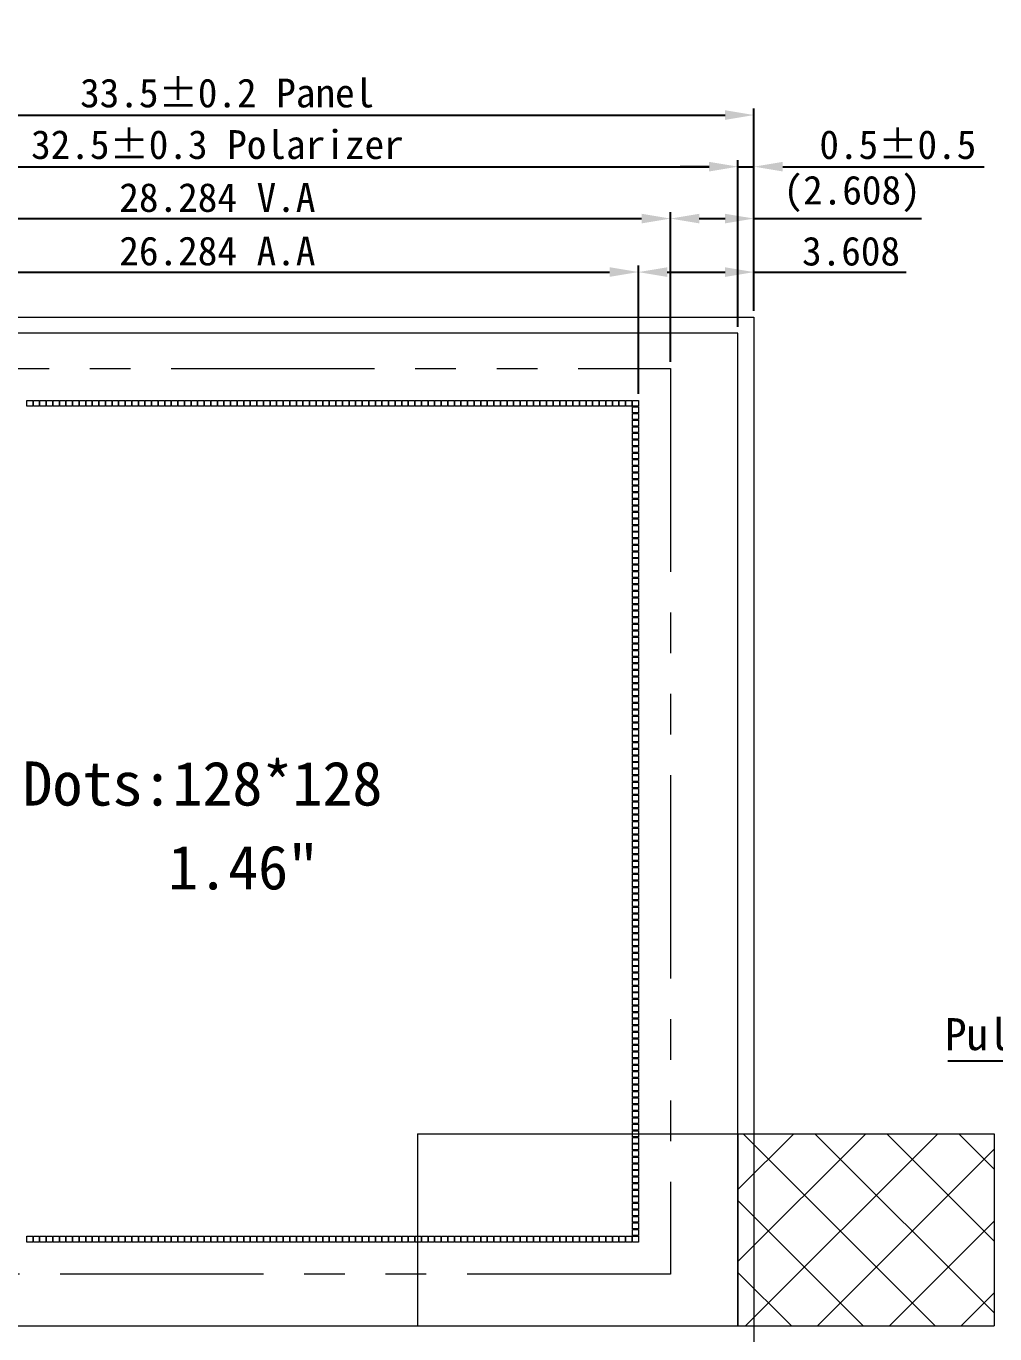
# Model space of a CAD drawing. Header units: millimetres. Extents: x 608 to 744, y 411 to 473.
# Drawn here: x 631.13 to 661.37, y 432.21 to 473.05 of the extents above; entities that cross this region are included whole.
import ezdxf

# ---------------------------------------------------------------- set-up
doc = ezdxf.new("R2010")
doc.units = ezdxf.units.MM
doc.linetypes.add('PHANTOM2', pattern=[31.75, 15.875, -3.175, 3.175, -3.175, 3.175, -3.175])
doc.layers.get('0').update_dxf_attribs({"lineweight": 9})
doc.layers.get('Defpoints').update_dxf_attribs({"lineweight": 9})
for name, color, linetype, lineweight in [('CUTLINE', 7, 'Continuous', 9), ('dim', 3, 'Continuous', 9), ('TAPE', 5, 'Continuous', 9)]:
    doc.layers.add(name, color=color, linetype=linetype, lineweight=lineweight)
doc.styles.get("Standard").update_dxf_attribs({"font": 'SimSun.ttf'})
doc.styles.add('样式 2', font='SIMFANG.TTF')
doc.dimstyles.new('ISO-25', dxfattribs={"dimtxt": 0.8, "dimasz": 0.7, "dimexe": 0.2, "dimexo": 0.2, "dimgap": 0.2, "dimtad": 1, "dimdec": 4, "dimdsep": 46, "dimtxsty": 'Standard', "dimcen": 0.5, "dimadec": 0, "dimazin": 0, "dimtfac": 1, "dimtdec": 4, "dimtmove": 0, "dimatfit": 3, "dimfxl": 0, "dimarcsym": 0})

# ---------------------------------------------------------------- blocks, each defined once
blk = doc.blocks.new('*D0')
at = {"layer": 'Defpoints', "color": 0}
for p in [(653.851, 470.27), (620.351, 463.96), (653.851, 463.96)]:
    blk.add_point(p, dxfattribs=at)
at = {"layer": 'dim', "color": 0, "lineweight": -2}
for p, q in [((620.351, 464.16), (620.351, 470.47)), ((653.851, 464.16), (653.851, 470.47)), ((621.251, 470.27), (652.951, 470.27))]:
    blk.add_line(p, q, dxfattribs=at)
at = {"layer": 'dim', "color": 0}
for points in [[(621.251, 470.42), (621.251, 470.12), (620.351, 470.27)], [(652.951, 470.42), (652.951, 470.12), (653.851, 470.27)]]:
    blk.add_solid(points, dxfattribs=at)
at = {"layer": 'dim', "color": 0, "insert": (637.101, 470.952), "char_height": 0.9, "attachment_point": 5}
blk.add_mtext(' 33.5%%p0.2 Panel', dxfattribs=at)
blk = doc.blocks.new('*D1')
at = {"layer": 'Defpoints', "color": 0}
for p in [(650.243, 465.368), (623.959, 461.36), (650.243, 461.36)]:
    blk.add_point(p, dxfattribs=at)
at = {"layer": 'dim', "color": 0, "lineweight": -2}
for p, q in [((623.959, 461.56), (623.959, 465.568)), ((650.243, 461.56), (650.243, 465.568)), ((624.859, 465.368), (649.343, 465.368))]:
    blk.add_line(p, q, dxfattribs=at)
at = {"layer": 'dim', "color": 0}
for points in [[(624.859, 465.518), (624.859, 465.218), (623.959, 465.368)], [(649.343, 465.518), (649.343, 465.218), (650.243, 465.368)]]:
    blk.add_solid(points, dxfattribs=at)
at = {"layer": 'dim', "color": 0, "insert": (637.101, 466.02), "char_height": 0.9, "attachment_point": 5}
blk.add_mtext('26.284 A.A', dxfattribs=at)
blk = doc.blocks.new('*D4')
at = {"layer": 'Defpoints', "color": 0}
for p in [(653.851, 465.365), (653.851, 463.96), (650.243, 461.36)]:
    blk.add_point(p, dxfattribs=at)
at = {"layer": 'dim', "color": 0, "lineweight": -2}
for p, q in [((650.243, 461.56), (650.243, 465.565)), ((653.851, 464.16), (653.851, 465.565)), ((651.143, 465.365), (652.951, 465.365)), ((653.851, 465.365), (658.606, 465.365))]:
    blk.add_line(p, q, dxfattribs=at)
at = {"layer": 'dim', "color": 0}
for points in [[(651.143, 465.515), (651.143, 465.215), (650.243, 465.365)], [(652.951, 465.515), (652.951, 465.215), (653.851, 465.365)]]:
    blk.add_solid(points, dxfattribs=at)
at = {"layer": 'dim', "color": 0, "insert": (656.881, 466.015), "char_height": 0.9, "attachment_point": 5}
blk.add_mtext('3.608', dxfattribs=at)
blk = doc.blocks.new('*D7')
at = {"layer": 'Defpoints', "color": 0}
for p in [(651.243, 467.037), (622.959, 462.36), (651.243, 462.36)]:
    blk.add_point(p, dxfattribs=at)
at = {"layer": 'dim', "color": 0, "lineweight": -2}
for p, q in [((622.959, 462.56), (622.959, 467.237)), ((651.243, 462.56), (651.243, 467.237)), ((623.859, 467.037), (650.343, 467.037))]:
    blk.add_line(p, q, dxfattribs=at)
at = {"layer": 'dim', "color": 0}
for points in [[(623.859, 467.187), (623.859, 466.887), (622.959, 467.037)], [(650.343, 467.187), (650.343, 466.887), (651.243, 467.037)]]:
    blk.add_solid(points, dxfattribs=at)
at = {"layer": 'dim', "color": 0, "insert": (637.101, 467.69), "char_height": 0.9, "attachment_point": 5}
blk.add_mtext('28.284 V.A', dxfattribs=at)
blk = doc.blocks.new('*D8')
at = {"layer": 'Defpoints', "color": 0}
for p in [(653.851, 467.037), (653.851, 463.96), (651.243, 462.36)]:
    blk.add_point(p, dxfattribs=at)
at = {"layer": 'dim', "color": 0, "lineweight": -2}
for p, q in [((651.243, 462.56), (651.243, 467.237)), ((653.851, 464.16), (653.851, 467.237)), ((652.143, 467.037), (652.951, 467.037)), ((653.851, 467.037), (659.076, 467.037))]:
    blk.add_line(p, q, dxfattribs=at)
at = {"layer": 'dim', "color": 0}
for points in [[(652.143, 467.187), (652.143, 466.887), (651.243, 467.037)], [(652.951, 467.187), (652.951, 466.887), (653.851, 467.037)]]:
    blk.add_solid(points, dxfattribs=at)
at = {"layer": 'dim', "color": 0, "insert": (656.914, 467.807), "char_height": 0.9, "attachment_point": 5}
blk.add_mtext('(2.608)', dxfattribs=at)
blk = doc.blocks.new('*D9')
at = {"layer": 'Defpoints', "color": 0}
for p in [(653.351, 468.658), (620.851, 463.46), (653.351, 463.46)]:
    blk.add_point(p, dxfattribs=at)
at = {"layer": 'dim', "color": 0, "lineweight": -2}
for p, q in [((620.851, 463.66), (620.851, 468.858)), ((653.351, 463.66), (653.351, 468.858)), ((621.751, 468.658), (652.451, 468.658))]:
    blk.add_line(p, q, dxfattribs=at)
at = {"layer": 'dim', "color": 0}
for points in [[(621.751, 468.808), (621.751, 468.508), (620.851, 468.658)], [(652.451, 468.808), (652.451, 468.508), (653.351, 468.658)]]:
    blk.add_solid(points, dxfattribs=at)
at = {"layer": 'dim', "color": 0, "insert": (637.101, 469.341), "char_height": 0.9, "attachment_point": 5}
blk.add_mtext('32.5%%P0.3 Polarizer', dxfattribs=at)
blk = doc.blocks.new('*D10')
at = {"layer": 'Defpoints', "color": 0}
for p in [(653.851, 468.658), (653.851, 463.96), (653.351, 463.46)]:
    blk.add_point(p, dxfattribs=at)
at = {"layer": 'dim', "color": 0, "lineweight": -2}
for p, q in [((653.351, 463.66), (653.351, 468.858)), ((653.851, 464.16), (653.851, 468.858)), ((652.451, 468.658), (651.551, 468.658)), ((653.351, 468.658), (653.851, 468.658)), ((654.751, 468.658), (661.031, 468.658))]:
    blk.add_line(p, q, dxfattribs=at)
at = {"layer": 'dim', "color": 0}
for points in [[(652.451, 468.808), (652.451, 468.508), (653.351, 468.658)], [(654.751, 468.808), (654.751, 468.508), (653.851, 468.658)]]:
    blk.add_solid(points, dxfattribs=at)
at = {"layer": 'dim', "color": 0, "insert": (658.341, 469.341), "char_height": 0.9, "attachment_point": 5}
blk.add_mtext('0.5%%p0.5', dxfattribs=at)

msp = doc.modelspace()

# ---------------------------------------------------------------- hatches: boundary and pattern name
at = {"layer": 'TAPE'}
h = msp.add_hatch(dxfattribs=at)
h.set_pattern_fill('ANSI37', color=256, scale=0.5, style=0)
h.set_pattern_definition([(45, (-1862.4149, -1273.0746), (-1.122532, 1.122532), []), (135, (-1862.4149, -1273.0746), (-1.122532, -1.122532), [])])
h.paths.add_polyline_path([(653.3511, 432.45996), (661.3511, 432.45996), (661.3511, 438.45996), (653.3511, 438.45996)])

# ---------------------------------------------------------------- linework, layer by layer
for p, q in [((620.3511, 463.95996), (653.8511, 463.95996)), ((653.8511, 463.95996), (653.8511, 426.95996))]:
    msp.add_line(p, q)
msp.add_lwpolyline([(620.8511, 463.45996), (620.8511, 432.45996), (653.3511, 432.45996), (653.3511, 463.45996)], close=True)
at = {"linetype": 'PHANTOM2', "ltscale": 0.4}
msp.add_lwpolyline([(622.9591, 462.35996), (651.2431, 462.35996), (651.2431, 434.07596), (622.9591, 434.07596)], close=True, dxfattribs=at)
at = {"layer": 'CUTLINE'}
for points in [[(631.1516, 461.35996), (631.3371, 461.35996), (631.3371, 461.17446), (631.1516, 461.17446)], [(631.3571, 461.35996), (631.5426, 461.35996), (631.5426, 461.17446), (631.3571, 461.17446)], [(631.5626, 461.35996), (631.7481, 461.35996), (631.7481, 461.17446), (631.5626, 461.17446)], [(631.7681, 461.35996), (631.9536, 461.35996), (631.9536, 461.17446), (631.7681, 461.17446)], [(631.9736, 461.35996), (632.1591, 461.35996), (632.1591, 461.17446), (631.9736, 461.17446)], [(632.1791, 461.35996), (632.3646, 461.35996), (632.3646, 461.17446), (632.1791, 461.17446)], [(632.3846, 461.35996), (632.5701, 461.35996), (632.5701, 461.17446), (632.3846, 461.17446)], [(632.5901, 461.35996), (632.7756, 461.35996), (632.7756, 461.17446), (632.5901, 461.17446)], [(632.7956, 461.35996), (632.9811, 461.35996), (632.9811, 461.17446), (632.7956, 461.17446)], [(633.0011, 461.35996), (633.1866, 461.35996), (633.1866, 461.17446), (633.0011, 461.17446)], [(633.2066, 461.35996), (633.3921, 461.35996), (633.3921, 461.17446), (633.2066, 461.17446)], [(633.4121, 461.35996), (633.5976, 461.35996), (633.5976, 461.17446), (633.4121, 461.17446)], [(633.6176, 461.35996), (633.8031, 461.35996), (633.8031, 461.17446), (633.6176, 461.17446)], [(633.8231, 461.35996), (634.0086, 461.35996), (634.0086, 461.17446), (633.8231, 461.17446)], [(634.0286, 461.35996), (634.2141, 461.35996), (634.2141, 461.17446), (634.0286, 461.17446)], [(634.2341, 461.35996), (634.4196, 461.35996), (634.4196, 461.17446), (634.2341, 461.17446)], [(634.4396, 461.35996), (634.6251, 461.35996), (634.6251, 461.17446), (634.4396, 461.17446)], [(634.6451, 461.35996), (634.8306, 461.35996), (634.8306, 461.17446), (634.6451, 461.17446)], [(634.8506, 461.35996), (635.0361, 461.35996), (635.0361, 461.17446), (634.8506, 461.17446)], [(635.0561, 461.35996), (635.2416, 461.35996), (635.2416, 461.17446), (635.0561, 461.17446)], [(635.2616, 461.35996), (635.4471, 461.35996), (635.4471, 461.17446), (635.2616, 461.17446)], [(635.4671, 461.35996), (635.6526, 461.35996), (635.6526, 461.17446), (635.4671, 461.17446)], [(635.6726, 461.35996), (635.8581, 461.35996), (635.8581, 461.17446), (635.6726, 461.17446)], [(635.8781, 461.35996), (636.0636, 461.35996), (636.0636, 461.17446), (635.8781, 461.17446)], [(636.0836, 461.35996), (636.2691, 461.35996), (636.2691, 461.17446), (636.0836, 461.17446)], [(636.2891, 461.35996), (636.4746, 461.35996), (636.4746, 461.17446), (636.2891, 461.17446)], [(636.4946, 461.35996), (636.6801, 461.35996), (636.6801, 461.17446), (636.4946, 461.17446)], [(636.7001, 461.35996), (636.8856, 461.35996), (636.8856, 461.17446), (636.7001, 461.17446)], [(636.9056, 461.35996), (637.0911, 461.35996), (637.0911, 461.17446), (636.9056, 461.17446)], [(637.1111, 461.35996), (637.2966, 461.35996), (637.2966, 461.17446), (637.1111, 461.17446)], [(637.3166, 461.35996), (637.5021, 461.35996), (637.5021, 461.17446), (637.3166, 461.17446)], [(637.5221, 461.35996), (637.7076, 461.35996), (637.7076, 461.17446), (637.5221, 461.17446)], [(637.7276, 461.35996), (637.9131, 461.35996), (637.9131, 461.17446), (637.7276, 461.17446)], [(637.9331, 461.35996), (638.1186, 461.35996), (638.1186, 461.17446), (637.9331, 461.17446)], [(638.1386, 461.35996), (638.3241, 461.35996), (638.3241, 461.17446), (638.1386, 461.17446)], [(638.3441, 461.35996), (638.5296, 461.35996), (638.5296, 461.17446), (638.3441, 461.17446)], [(638.5496, 461.35996), (638.7351, 461.35996), (638.7351, 461.17446), (638.5496, 461.17446)], [(638.7551, 461.35996), (638.9406, 461.35996), (638.9406, 461.17446), (638.7551, 461.17446)], [(638.9606, 461.35996), (639.1461, 461.35996), (639.1461, 461.17446), (638.9606, 461.17446)], [(639.1661, 461.35996), (639.3516, 461.35996), (639.3516, 461.17446), (639.1661, 461.17446)], [(639.3716, 461.35996), (639.5571, 461.35996), (639.5571, 461.17446), (639.3716, 461.17446)], [(639.5771, 461.35996), (639.7626, 461.35996), (639.7626, 461.17446), (639.5771, 461.17446)], [(639.7826, 461.35996), (639.9681, 461.35996), (639.9681, 461.17446), (639.7826, 461.17446)], [(639.9881, 461.35996), (640.1736, 461.35996), (640.1736, 461.17446), (639.9881, 461.17446)], [(640.1936, 461.35996), (640.3791, 461.35996), (640.3791, 461.17446), (640.1936, 461.17446)], [(640.3991, 461.35996), (640.5846, 461.35996), (640.5846, 461.17446), (640.3991, 461.17446)], [(640.6046, 461.35996), (640.7901, 461.35996), (640.7901, 461.17446), (640.6046, 461.17446)], [(640.8101, 461.35996), (640.9956, 461.35996), (640.9956, 461.17446), (640.8101, 461.17446)], [(641.0156, 461.35996), (641.2011, 461.35996), (641.2011, 461.17446), (641.0156, 461.17446)], [(641.2211, 461.35996), (641.4066, 461.35996), (641.4066, 461.17446), (641.2211, 461.17446)], [(641.4266, 461.35996), (641.6121, 461.35996), (641.6121, 461.17446), (641.4266, 461.17446)], [(641.6321, 461.35996), (641.8176, 461.35996), (641.8176, 461.17446), (641.6321, 461.17446)], [(641.8376, 461.35996), (642.0231, 461.35996), (642.0231, 461.17446), (641.8376, 461.17446)], [(642.0431, 461.35996), (642.2286, 461.35996), (642.2286, 461.17446), (642.0431, 461.17446)], [(642.2486, 461.35996), (642.4341, 461.35996), (642.4341, 461.17446), (642.2486, 461.17446)], [(642.4541, 461.35996), (642.6396, 461.35996), (642.6396, 461.17446), (642.4541, 461.17446)], [(642.6596, 461.35996), (642.8451, 461.35996), (642.8451, 461.17446), (642.6596, 461.17446)], [(642.8651, 461.35996), (643.0506, 461.35996), (643.0506, 461.17446), (642.8651, 461.17446)], [(643.0706, 461.35996), (643.2561, 461.35996), (643.2561, 461.17446), (643.0706, 461.17446)], [(643.2761, 461.35996), (643.4616, 461.35996), (643.4616, 461.17446), (643.2761, 461.17446)], [(643.4816, 461.35996), (643.6671, 461.35996), (643.6671, 461.17446), (643.4816, 461.17446)], [(643.6871, 461.35996), (643.8726, 461.35996), (643.8726, 461.17446), (643.6871, 461.17446)], [(643.8926, 461.35996), (644.0781, 461.35996), (644.0781, 461.17446), (643.8926, 461.17446)], [(644.0981, 461.35996), (644.2836, 461.35996), (644.2836, 461.17446), (644.0981, 461.17446)], [(644.3036, 461.35996), (644.4891, 461.35996), (644.4891, 461.17446), (644.3036, 461.17446)], [(644.5091, 461.35996), (644.6946, 461.35996), (644.6946, 461.17446), (644.5091, 461.17446)], [(644.7146, 461.35996), (644.9001, 461.35996), (644.9001, 461.17446), (644.7146, 461.17446)], [(644.9201, 461.35996), (645.1056, 461.35996), (645.1056, 461.17446), (644.9201, 461.17446)], [(645.1256, 461.35996), (645.3111, 461.35996), (645.3111, 461.17446), (645.1256, 461.17446)], [(645.3311, 461.35996), (645.5166, 461.35996), (645.5166, 461.17446), (645.3311, 461.17446)], [(645.5366, 461.35996), (645.7221, 461.35996), (645.7221, 461.17446), (645.5366, 461.17446)], [(645.7421, 461.35996), (645.9276, 461.35996), (645.9276, 461.17446), (645.7421, 461.17446)], [(645.9476, 461.35996), (646.1331, 461.35996), (646.1331, 461.17446), (645.9476, 461.17446)], [(646.1531, 461.35996), (646.3386, 461.35996), (646.3386, 461.17446), (646.1531, 461.17446)], [(646.3586, 461.35996), (646.5441, 461.35996), (646.5441, 461.17446), (646.3586, 461.17446)], [(646.5641, 461.35996), (646.7496, 461.35996), (646.7496, 461.17446), (646.5641, 461.17446)], [(646.7696, 461.35996), (646.9551, 461.35996), (646.9551, 461.17446), (646.7696, 461.17446)], [(646.9751, 461.35996), (647.1606, 461.35996), (647.1606, 461.17446), (646.9751, 461.17446)], [(647.1806, 461.35996), (647.3661, 461.35996), (647.3661, 461.17446), (647.1806, 461.17446)], [(647.3861, 461.35996), (647.5716, 461.35996), (647.5716, 461.17446), (647.3861, 461.17446)], [(647.5916, 461.35996), (647.7771, 461.35996), (647.7771, 461.17446), (647.5916, 461.17446)], [(647.7971, 461.35996), (647.9826, 461.35996), (647.9826, 461.17446), (647.7971, 461.17446)], [(648.0026, 461.35996), (648.1881, 461.35996), (648.1881, 461.17446), (648.0026, 461.17446)], [(648.2081, 461.35996), (648.3936, 461.35996), (648.3936, 461.17446), (648.2081, 461.17446)], [(648.4136, 461.35996), (648.5991, 461.35996), (648.5991, 461.17446), (648.4136, 461.17446)], [(648.6191, 461.35996), (648.8046, 461.35996), (648.8046, 461.17446), (648.6191, 461.17446)], [(648.8246, 461.35996), (649.0101, 461.35996), (649.0101, 461.17446), (648.8246, 461.17446)], [(649.0301, 461.35996), (649.2156, 461.35996), (649.2156, 461.17446), (649.0301, 461.17446)], [(649.2356, 461.35996), (649.4211, 461.35996), (649.4211, 461.17446), (649.2356, 461.17446)], [(649.4411, 461.35996), (649.6266, 461.35996), (649.6266, 461.17446), (649.4411, 461.17446)], [(649.6466, 461.35996), (649.8321, 461.35996), (649.8321, 461.17446), (649.6466, 461.17446)], [(649.8521, 461.35996), (650.0376, 461.35996), (650.0376, 461.17446), (649.8521, 461.17446)], [(650.0576, 461.35996), (650.2431, 461.35996), (650.2431, 461.17446), (650.0576, 461.17446)], [(650.0576, 461.15446), (650.2431, 461.15446), (650.2431, 460.96896), (650.0576, 460.96896)], [(650.0576, 460.94896), (650.2431, 460.94896), (650.2431, 460.76346), (650.0576, 460.76346)], [(650.0576, 460.74346), (650.2431, 460.74346), (650.2431, 460.55796), (650.0576, 460.55796)], [(650.0576, 460.53796), (650.2431, 460.53796), (650.2431, 460.35246), (650.0576, 460.35246)], [(650.0576, 460.33246), (650.2431, 460.33246), (650.2431, 460.14696), (650.0576, 460.14696)], [(650.0576, 460.12696), (650.2431, 460.12696), (650.2431, 459.94146), (650.0576, 459.94146)], [(650.0576, 459.92146), (650.2431, 459.92146), (650.2431, 459.73596), (650.0576, 459.73596)], [(650.0576, 459.71596), (650.2431, 459.71596), (650.2431, 459.53046), (650.0576, 459.53046)], [(650.0576, 459.51046), (650.2431, 459.51046), (650.2431, 459.32496), (650.0576, 459.32496)], [(650.0576, 459.30496), (650.2431, 459.30496), (650.2431, 459.11946), (650.0576, 459.11946)], [(650.0576, 459.09946), (650.2431, 459.09946), (650.2431, 458.91396), (650.0576, 458.91396)], [(650.0576, 458.89396), (650.2431, 458.89396), (650.2431, 458.70846), (650.0576, 458.70846)], [(650.0576, 458.68846), (650.2431, 458.68846), (650.2431, 458.50296), (650.0576, 458.50296)], [(650.0576, 458.48296), (650.2431, 458.48296), (650.2431, 458.29746), (650.0576, 458.29746)], [(650.0576, 458.27746), (650.2431, 458.27746), (650.2431, 458.09196), (650.0576, 458.09196)], [(650.0576, 458.07196), (650.2431, 458.07196), (650.2431, 457.88646), (650.0576, 457.88646)], [(650.0576, 457.86646), (650.2431, 457.86646), (650.2431, 457.68096), (650.0576, 457.68096)], [(650.0576, 457.66096), (650.2431, 457.66096), (650.2431, 457.47546), (650.0576, 457.47546)], [(650.0576, 457.45546), (650.2431, 457.45546), (650.2431, 457.26996), (650.0576, 457.26996)], [(650.0576, 457.24996), (650.2431, 457.24996), (650.2431, 457.06446), (650.0576, 457.06446)], [(650.0576, 457.04446), (650.2431, 457.04446), (650.2431, 456.85896), (650.0576, 456.85896)], [(650.0576, 456.83896), (650.2431, 456.83896), (650.2431, 456.65346), (650.0576, 456.65346)], [(650.0576, 456.63346), (650.2431, 456.63346), (650.2431, 456.44796), (650.0576, 456.44796)], [(650.0576, 456.42796), (650.2431, 456.42796), (650.2431, 456.24246), (650.0576, 456.24246)], [(650.0576, 456.22246), (650.2431, 456.22246), (650.2431, 456.03696), (650.0576, 456.03696)], [(650.0576, 456.01696), (650.2431, 456.01696), (650.2431, 455.83146), (650.0576, 455.83146)], [(650.0576, 455.81146), (650.2431, 455.81146), (650.2431, 455.62596), (650.0576, 455.62596)], [(650.0576, 455.60596), (650.2431, 455.60596), (650.2431, 455.42046), (650.0576, 455.42046)], [(650.0576, 455.40046), (650.2431, 455.40046), (650.2431, 455.21496), (650.0576, 455.21496)], [(650.0576, 455.19496), (650.2431, 455.19496), (650.2431, 455.00946), (650.0576, 455.00946)], [(650.0576, 454.98946), (650.2431, 454.98946), (650.2431, 454.80396), (650.0576, 454.80396)], [(650.0576, 454.78396), (650.2431, 454.78396), (650.2431, 454.59846), (650.0576, 454.59846)], [(650.0576, 454.57846), (650.2431, 454.57846), (650.2431, 454.39296), (650.0576, 454.39296)], [(650.0576, 454.37296), (650.2431, 454.37296), (650.2431, 454.18746), (650.0576, 454.18746)], [(650.0576, 454.16746), (650.2431, 454.16746), (650.2431, 453.98196), (650.0576, 453.98196)], [(650.0576, 453.96196), (650.2431, 453.96196), (650.2431, 453.77646), (650.0576, 453.77646)], [(650.0576, 453.75646), (650.2431, 453.75646), (650.2431, 453.57096), (650.0576, 453.57096)], [(650.0576, 453.55096), (650.2431, 453.55096), (650.2431, 453.36546), (650.0576, 453.36546)], [(650.0576, 453.34546), (650.2431, 453.34546), (650.2431, 453.15996), (650.0576, 453.15996)], [(650.0576, 453.13996), (650.2431, 453.13996), (650.2431, 452.95446), (650.0576, 452.95446)], [(650.0576, 452.93446), (650.2431, 452.93446), (650.2431, 452.74896), (650.0576, 452.74896)], [(650.0576, 452.72896), (650.2431, 452.72896), (650.2431, 452.54346), (650.0576, 452.54346)], [(650.0576, 452.52346), (650.2431, 452.52346), (650.2431, 452.33796), (650.0576, 452.33796)], [(650.0576, 452.31796), (650.2431, 452.31796), (650.2431, 452.13246), (650.0576, 452.13246)], [(650.0576, 452.11246), (650.2431, 452.11246), (650.2431, 451.92696), (650.0576, 451.92696)], [(650.0576, 451.90696), (650.2431, 451.90696), (650.2431, 451.72146), (650.0576, 451.72146)], [(650.0576, 451.70146), (650.2431, 451.70146), (650.2431, 451.51596), (650.0576, 451.51596)], [(650.0576, 451.49596), (650.2431, 451.49596), (650.2431, 451.31046), (650.0576, 451.31046)], [(650.0576, 451.29046), (650.2431, 451.29046), (650.2431, 451.10496), (650.0576, 451.10496)], [(650.0576, 451.08496), (650.2431, 451.08496), (650.2431, 450.89946), (650.0576, 450.89946)], [(650.0576, 450.87946), (650.2431, 450.87946), (650.2431, 450.69396), (650.0576, 450.69396)], [(650.0576, 450.67396), (650.2431, 450.67396), (650.2431, 450.48846), (650.0576, 450.48846)], [(650.0576, 450.46846), (650.2431, 450.46846), (650.2431, 450.28296), (650.0576, 450.28296)], [(650.0576, 450.26296), (650.2431, 450.26296), (650.2431, 450.07746), (650.0576, 450.07746)], [(650.0576, 450.05746), (650.2431, 450.05746), (650.2431, 449.87196), (650.0576, 449.87196)], [(650.0576, 449.85196), (650.2431, 449.85196), (650.2431, 449.66646), (650.0576, 449.66646)], [(650.0576, 449.64646), (650.2431, 449.64646), (650.2431, 449.46096), (650.0576, 449.46096)], [(650.0576, 449.44096), (650.2431, 449.44096), (650.2431, 449.25546), (650.0576, 449.25546)], [(650.0576, 449.23546), (650.2431, 449.23546), (650.2431, 449.04996), (650.0576, 449.04996)], [(650.0576, 449.02996), (650.2431, 449.02996), (650.2431, 448.84446), (650.0576, 448.84446)], [(650.0576, 448.82446), (650.2431, 448.82446), (650.2431, 448.63896), (650.0576, 448.63896)], [(650.0576, 448.61896), (650.2431, 448.61896), (650.2431, 448.43346), (650.0576, 448.43346)], [(650.0576, 448.41346), (650.2431, 448.41346), (650.2431, 448.22796), (650.0576, 448.22796)], [(650.0576, 448.20796), (650.2431, 448.20796), (650.2431, 448.02246), (650.0576, 448.02246)], [(650.0576, 448.00246), (650.2431, 448.00246), (650.2431, 447.81696), (650.0576, 447.81696)], [(650.0576, 447.79696), (650.2431, 447.79696), (650.2431, 447.61146), (650.0576, 447.61146)], [(650.0576, 447.59146), (650.2431, 447.59146), (650.2431, 447.40596), (650.0576, 447.40596)], [(650.0576, 447.38596), (650.2431, 447.38596), (650.2431, 447.20046), (650.0576, 447.20046)], [(650.0576, 447.18046), (650.2431, 447.18046), (650.2431, 446.99496), (650.0576, 446.99496)], [(650.0576, 446.97496), (650.2431, 446.97496), (650.2431, 446.78946), (650.0576, 446.78946)], [(650.0576, 446.76946), (650.2431, 446.76946), (650.2431, 446.58396), (650.0576, 446.58396)], [(650.0576, 446.56396), (650.2431, 446.56396), (650.2431, 446.37846), (650.0576, 446.37846)], [(650.0576, 446.35846), (650.2431, 446.35846), (650.2431, 446.17296), (650.0576, 446.17296)], [(650.0576, 446.15296), (650.2431, 446.15296), (650.2431, 445.96746), (650.0576, 445.96746)], [(650.0576, 445.94746), (650.2431, 445.94746), (650.2431, 445.76196), (650.0576, 445.76196)], [(650.0576, 445.74196), (650.2431, 445.74196), (650.2431, 445.55646), (650.0576, 445.55646)], [(650.0576, 445.53646), (650.2431, 445.53646), (650.2431, 445.35096), (650.0576, 445.35096)], [(650.0576, 445.33096), (650.2431, 445.33096), (650.2431, 445.14546), (650.0576, 445.14546)], [(650.0576, 445.12546), (650.2431, 445.12546), (650.2431, 444.93996), (650.0576, 444.93996)], [(650.0576, 444.91996), (650.2431, 444.91996), (650.2431, 444.73446), (650.0576, 444.73446)], [(650.0576, 444.71446), (650.2431, 444.71446), (650.2431, 444.52896), (650.0576, 444.52896)], [(650.0576, 444.50896), (650.2431, 444.50896), (650.2431, 444.32346), (650.0576, 444.32346)], [(650.0576, 444.30346), (650.2431, 444.30346), (650.2431, 444.11796), (650.0576, 444.11796)], [(650.0576, 444.09796), (650.2431, 444.09796), (650.2431, 443.91246), (650.0576, 443.91246)], [(650.0576, 443.89246), (650.2431, 443.89246), (650.2431, 443.70696), (650.0576, 443.70696)], [(650.0576, 443.68696), (650.2431, 443.68696), (650.2431, 443.50146), (650.0576, 443.50146)], [(650.0576, 443.48146), (650.2431, 443.48146), (650.2431, 443.29596), (650.0576, 443.29596)], [(650.0576, 443.27596), (650.2431, 443.27596), (650.2431, 443.09046), (650.0576, 443.09046)], [(650.0576, 443.07046), (650.2431, 443.07046), (650.2431, 442.88496), (650.0576, 442.88496)], [(650.0576, 442.86496), (650.2431, 442.86496), (650.2431, 442.67946), (650.0576, 442.67946)], [(650.0576, 442.65946), (650.2431, 442.65946), (650.2431, 442.47396), (650.0576, 442.47396)], [(650.0576, 442.45396), (650.2431, 442.45396), (650.2431, 442.26846), (650.0576, 442.26846)], [(650.0576, 442.24846), (650.2431, 442.24846), (650.2431, 442.06296), (650.0576, 442.06296)], [(650.0576, 442.04296), (650.2431, 442.04296), (650.2431, 441.85746), (650.0576, 441.85746)], [(650.0576, 441.83746), (650.2431, 441.83746), (650.2431, 441.65196), (650.0576, 441.65196)], [(650.0576, 441.63196), (650.2431, 441.63196), (650.2431, 441.44646), (650.0576, 441.44646)], [(650.0576, 441.42646), (650.2431, 441.42646), (650.2431, 441.24096), (650.0576, 441.24096)], [(650.0576, 441.22096), (650.2431, 441.22096), (650.2431, 441.03546), (650.0576, 441.03546)], [(650.0576, 441.01546), (650.2431, 441.01546), (650.2431, 440.82996), (650.0576, 440.82996)], [(650.0576, 440.80996), (650.2431, 440.80996), (650.2431, 440.62446), (650.0576, 440.62446)], [(650.0576, 440.60446), (650.2431, 440.60446), (650.2431, 440.41896), (650.0576, 440.41896)], [(650.0576, 440.39896), (650.2431, 440.39896), (650.2431, 440.21346), (650.0576, 440.21346)], [(650.0576, 440.19346), (650.2431, 440.19346), (650.2431, 440.00796), (650.0576, 440.00796)], [(650.0576, 439.98796), (650.2431, 439.98796), (650.2431, 439.80246), (650.0576, 439.80246)], [(650.0576, 439.78246), (650.2431, 439.78246), (650.2431, 439.59696), (650.0576, 439.59696)], [(650.0576, 439.57696), (650.2431, 439.57696), (650.2431, 439.39146), (650.0576, 439.39146)], [(650.0576, 439.37146), (650.2431, 439.37146), (650.2431, 439.18596), (650.0576, 439.18596)], [(650.0576, 439.16596), (650.2431, 439.16596), (650.2431, 438.98046), (650.0576, 438.98046)], [(650.0576, 438.96046), (650.2431, 438.96046), (650.2431, 438.77496), (650.0576, 438.77496)], [(650.0576, 438.75496), (650.2431, 438.75496), (650.2431, 438.56946), (650.0576, 438.56946)], [(650.0576, 438.54946), (650.2431, 438.54946), (650.2431, 438.36396), (650.0576, 438.36396)], [(650.0576, 438.34396), (650.2431, 438.34396), (650.2431, 438.15846), (650.0576, 438.15846)], [(650.0576, 438.13846), (650.2431, 438.13846), (650.2431, 437.95296), (650.0576, 437.95296)], [(650.0576, 437.93296), (650.2431, 437.93296), (650.2431, 437.74746), (650.0576, 437.74746)], [(650.0576, 437.72746), (650.2431, 437.72746), (650.2431, 437.54196), (650.0576, 437.54196)], [(650.0576, 437.52196), (650.2431, 437.52196), (650.2431, 437.33646), (650.0576, 437.33646)], [(650.0576, 437.31646), (650.2431, 437.31646), (650.2431, 437.13096), (650.0576, 437.13096)], [(650.0576, 437.11096), (650.2431, 437.11096), (650.2431, 436.92546), (650.0576, 436.92546)], [(650.0576, 436.90546), (650.2431, 436.90546), (650.2431, 436.71996), (650.0576, 436.71996)], [(650.0576, 436.69996), (650.2431, 436.69996), (650.2431, 436.51446), (650.0576, 436.51446)], [(650.0576, 436.49446), (650.2431, 436.49446), (650.2431, 436.30896), (650.0576, 436.30896)], [(650.0576, 436.28896), (650.2431, 436.28896), (650.2431, 436.10346), (650.0576, 436.10346)], [(650.0576, 436.08346), (650.2431, 436.08346), (650.2431, 435.89796), (650.0576, 435.89796)], [(650.0576, 435.87796), (650.2431, 435.87796), (650.2431, 435.69246), (650.0576, 435.69246)], [(650.0576, 435.67246), (650.2431, 435.67246), (650.2431, 435.48696), (650.0576, 435.48696)], [(650.0576, 435.46696), (650.2431, 435.46696), (650.2431, 435.28146), (650.0576, 435.28146)], [(631.1516, 435.26146), (631.3371, 435.26146), (631.3371, 435.07596), (631.1516, 435.07596)], [(631.3571, 435.26146), (631.5426, 435.26146), (631.5426, 435.07596), (631.3571, 435.07596)], [(631.5626, 435.26146), (631.7481, 435.26146), (631.7481, 435.07596), (631.5626, 435.07596)], [(631.7681, 435.26146), (631.9536, 435.26146), (631.9536, 435.07596), (631.7681, 435.07596)], [(631.9736, 435.26146), (632.1591, 435.26146), (632.1591, 435.07596), (631.9736, 435.07596)], [(632.1791, 435.26146), (632.3646, 435.26146), (632.3646, 435.07596), (632.1791, 435.07596)], [(632.3846, 435.26146), (632.5701, 435.26146), (632.5701, 435.07596), (632.3846, 435.07596)], [(632.5901, 435.26146), (632.7756, 435.26146), (632.7756, 435.07596), (632.5901, 435.07596)], [(632.7956, 435.26146), (632.9811, 435.26146), (632.9811, 435.07596), (632.7956, 435.07596)], [(633.0011, 435.26146), (633.1866, 435.26146), (633.1866, 435.07596), (633.0011, 435.07596)], [(633.2066, 435.26146), (633.3921, 435.26146), (633.3921, 435.07596), (633.2066, 435.07596)], [(633.4121, 435.26146), (633.5976, 435.26146), (633.5976, 435.07596), (633.4121, 435.07596)], [(633.6176, 435.26146), (633.8031, 435.26146), (633.8031, 435.07596), (633.6176, 435.07596)], [(633.8231, 435.26146), (634.0086, 435.26146), (634.0086, 435.07596), (633.8231, 435.07596)], [(634.0286, 435.26146), (634.2141, 435.26146), (634.2141, 435.07596), (634.0286, 435.07596)], [(634.2341, 435.26146), (634.4196, 435.26146), (634.4196, 435.07596), (634.2341, 435.07596)], [(634.4396, 435.26146), (634.6251, 435.26146), (634.6251, 435.07596), (634.4396, 435.07596)], [(634.6451, 435.26146), (634.8306, 435.26146), (634.8306, 435.07596), (634.6451, 435.07596)], [(634.8506, 435.26146), (635.0361, 435.26146), (635.0361, 435.07596), (634.8506, 435.07596)], [(635.0561, 435.26146), (635.2416, 435.26146), (635.2416, 435.07596), (635.0561, 435.07596)], [(635.2616, 435.26146), (635.4471, 435.26146), (635.4471, 435.07596), (635.2616, 435.07596)], [(635.4671, 435.26146), (635.6526, 435.26146), (635.6526, 435.07596), (635.4671, 435.07596)], [(635.6726, 435.26146), (635.8581, 435.26146), (635.8581, 435.07596), (635.6726, 435.07596)], [(635.8781, 435.26146), (636.0636, 435.26146), (636.0636, 435.07596), (635.8781, 435.07596)], [(636.0836, 435.26146), (636.2691, 435.26146), (636.2691, 435.07596), (636.0836, 435.07596)], [(636.2891, 435.26146), (636.4746, 435.26146), (636.4746, 435.07596), (636.2891, 435.07596)], [(636.4946, 435.26146), (636.6801, 435.26146), (636.6801, 435.07596), (636.4946, 435.07596)], [(636.7001, 435.26146), (636.8856, 435.26146), (636.8856, 435.07596), (636.7001, 435.07596)], [(636.9056, 435.26146), (637.0911, 435.26146), (637.0911, 435.07596), (636.9056, 435.07596)], [(637.1111, 435.26146), (637.2966, 435.26146), (637.2966, 435.07596), (637.1111, 435.07596)], [(637.3166, 435.26146), (637.5021, 435.26146), (637.5021, 435.07596), (637.3166, 435.07596)], [(637.5221, 435.26146), (637.7076, 435.26146), (637.7076, 435.07596), (637.5221, 435.07596)], [(637.7276, 435.26146), (637.9131, 435.26146), (637.9131, 435.07596), (637.7276, 435.07596)], [(637.9331, 435.26146), (638.1186, 435.26146), (638.1186, 435.07596), (637.9331, 435.07596)], [(638.1386, 435.26146), (638.3241, 435.26146), (638.3241, 435.07596), (638.1386, 435.07596)], [(638.3441, 435.26146), (638.5296, 435.26146), (638.5296, 435.07596), (638.3441, 435.07596)], [(638.5496, 435.26146), (638.7351, 435.26146), (638.7351, 435.07596), (638.5496, 435.07596)], [(638.7551, 435.26146), (638.9406, 435.26146), (638.9406, 435.07596), (638.7551, 435.07596)], [(638.9606, 435.26146), (639.1461, 435.26146), (639.1461, 435.07596), (638.9606, 435.07596)], [(639.1661, 435.26146), (639.3516, 435.26146), (639.3516, 435.07596), (639.1661, 435.07596)], [(639.3716, 435.26146), (639.5571, 435.26146), (639.5571, 435.07596), (639.3716, 435.07596)], [(639.5771, 435.26146), (639.7626, 435.26146), (639.7626, 435.07596), (639.5771, 435.07596)], [(639.7826, 435.26146), (639.9681, 435.26146), (639.9681, 435.07596), (639.7826, 435.07596)], [(639.9881, 435.26146), (640.1736, 435.26146), (640.1736, 435.07596), (639.9881, 435.07596)], [(640.1936, 435.26146), (640.3791, 435.26146), (640.3791, 435.07596), (640.1936, 435.07596)], [(640.3991, 435.26146), (640.5846, 435.26146), (640.5846, 435.07596), (640.3991, 435.07596)], [(640.6046, 435.26146), (640.7901, 435.26146), (640.7901, 435.07596), (640.6046, 435.07596)], [(640.8101, 435.26146), (640.9956, 435.26146), (640.9956, 435.07596), (640.8101, 435.07596)], [(641.0156, 435.26146), (641.2011, 435.26146), (641.2011, 435.07596), (641.0156, 435.07596)], [(641.2211, 435.26146), (641.4066, 435.26146), (641.4066, 435.07596), (641.2211, 435.07596)], [(641.4266, 435.26146), (641.6121, 435.26146), (641.6121, 435.07596), (641.4266, 435.07596)], [(641.6321, 435.26146), (641.8176, 435.26146), (641.8176, 435.07596), (641.6321, 435.07596)], [(641.8376, 435.26146), (642.0231, 435.26146), (642.0231, 435.07596), (641.8376, 435.07596)], [(642.0431, 435.26146), (642.2286, 435.26146), (642.2286, 435.07596), (642.0431, 435.07596)], [(642.2486, 435.26146), (642.4341, 435.26146), (642.4341, 435.07596), (642.2486, 435.07596)], [(642.4541, 435.26146), (642.6396, 435.26146), (642.6396, 435.07596), (642.4541, 435.07596)], [(642.6596, 435.26146), (642.8451, 435.26146), (642.8451, 435.07596), (642.6596, 435.07596)], [(642.8651, 435.26146), (643.0506, 435.26146), (643.0506, 435.07596), (642.8651, 435.07596)], [(643.0706, 435.26146), (643.2561, 435.26146), (643.2561, 435.07596), (643.0706, 435.07596)], [(643.2761, 435.26146), (643.4616, 435.26146), (643.4616, 435.07596), (643.2761, 435.07596)], [(643.4816, 435.26146), (643.6671, 435.26146), (643.6671, 435.07596), (643.4816, 435.07596)], [(643.6871, 435.26146), (643.8726, 435.26146), (643.8726, 435.07596), (643.6871, 435.07596)], [(643.8926, 435.26146), (644.0781, 435.26146), (644.0781, 435.07596), (643.8926, 435.07596)], [(644.0981, 435.26146), (644.2836, 435.26146), (644.2836, 435.07596), (644.0981, 435.07596)], [(644.3036, 435.26146), (644.4891, 435.26146), (644.4891, 435.07596), (644.3036, 435.07596)], [(644.5091, 435.26146), (644.6946, 435.26146), (644.6946, 435.07596), (644.5091, 435.07596)], [(644.7146, 435.26146), (644.9001, 435.26146), (644.9001, 435.07596), (644.7146, 435.07596)], [(644.9201, 435.26146), (645.1056, 435.26146), (645.1056, 435.07596), (644.9201, 435.07596)], [(645.1256, 435.26146), (645.3111, 435.26146), (645.3111, 435.07596), (645.1256, 435.07596)], [(645.3311, 435.26146), (645.5166, 435.26146), (645.5166, 435.07596), (645.3311, 435.07596)], [(645.5366, 435.26146), (645.7221, 435.26146), (645.7221, 435.07596), (645.5366, 435.07596)], [(645.7421, 435.26146), (645.9276, 435.26146), (645.9276, 435.07596), (645.7421, 435.07596)], [(645.9476, 435.26146), (646.1331, 435.26146), (646.1331, 435.07596), (645.9476, 435.07596)], [(646.1531, 435.26146), (646.3386, 435.26146), (646.3386, 435.07596), (646.1531, 435.07596)], [(646.3586, 435.26146), (646.5441, 435.26146), (646.5441, 435.07596), (646.3586, 435.07596)], [(646.5641, 435.26146), (646.7496, 435.26146), (646.7496, 435.07596), (646.5641, 435.07596)], [(646.7696, 435.26146), (646.9551, 435.26146), (646.9551, 435.07596), (646.7696, 435.07596)], [(646.9751, 435.26146), (647.1606, 435.26146), (647.1606, 435.07596), (646.9751, 435.07596)], [(647.1806, 435.26146), (647.3661, 435.26146), (647.3661, 435.07596), (647.1806, 435.07596)], [(647.3861, 435.26146), (647.5716, 435.26146), (647.5716, 435.07596), (647.3861, 435.07596)], [(647.5916, 435.26146), (647.7771, 435.26146), (647.7771, 435.07596), (647.5916, 435.07596)], [(647.7971, 435.26146), (647.9826, 435.26146), (647.9826, 435.07596), (647.7971, 435.07596)], [(648.0026, 435.26146), (648.1881, 435.26146), (648.1881, 435.07596), (648.0026, 435.07596)], [(648.2081, 435.26146), (648.3936, 435.26146), (648.3936, 435.07596), (648.2081, 435.07596)], [(648.4136, 435.26146), (648.5991, 435.26146), (648.5991, 435.07596), (648.4136, 435.07596)], [(648.6191, 435.26146), (648.8046, 435.26146), (648.8046, 435.07596), (648.6191, 435.07596)], [(648.8246, 435.26146), (649.0101, 435.26146), (649.0101, 435.07596), (648.8246, 435.07596)], [(649.0301, 435.26146), (649.2156, 435.26146), (649.2156, 435.07596), (649.0301, 435.07596)], [(649.2356, 435.26146), (649.4211, 435.26146), (649.4211, 435.07596), (649.2356, 435.07596)], [(649.4411, 435.26146), (649.6266, 435.26146), (649.6266, 435.07596), (649.4411, 435.07596)], [(649.6466, 435.26146), (649.8321, 435.26146), (649.8321, 435.07596), (649.6466, 435.07596)], [(649.8521, 435.26146), (650.0376, 435.26146), (650.0376, 435.07596), (649.8521, 435.07596)], [(650.0576, 435.26146), (650.2431, 435.26146), (650.2431, 435.07596), (650.0576, 435.07596)]]:
    msp.add_lwpolyline(points, close=True, dxfattribs=at)
at = {"layer": 'TAPE'}
for p, q in [((643.3511, 438.45996), (661.3511, 438.45996)), ((643.3511, 438.45996), (643.3511, 432.45996)), ((653.3511, 438.45996), (653.3511, 432.45996)), ((661.3511, 438.45996), (661.3511, 432.45996)), ((643.3511, 432.45996), (661.3511, 432.45996))]:
    msp.add_line(p, q, dxfattribs=at)

# ---------------------------------------------------------------- texts
at = {"style": '样式 2'}
for s, height, p in [('Dots:128*128 ', 1.3764844, (631.01684, 448.7067)), ('1.46"', 1.376484, (635.56303, 446.08839))]:
    msp.add_text(s, height=height, dxfattribs=at).set_placement(p)
at = {"layer": 'dim'}
msp.add_text('Pull Tape', height=1, dxfattribs=at).set_placement((659.80689, 441.06851))

# ---------------------------------------------------------------- dimensions: what is measured, and where the dimension line sits
for base, p1, p2, text, picture, middle in [((653.8511, 470.26994), (620.3511, 463.95996), (653.8511, 463.95996), ' <>%%p0.2 Panel', '*D0', (637.1011, 470.95244)), ((653.3511, 468.65801), (620.8511, 463.45996), (653.3511, 463.45996), '<>%%P0.3 Polarizer', '*D9', (637.1011, 469.34051)), ((653.8511, 468.65801), (653.3511, 463.45996), (653.8511, 463.95996), '<>%%p0.5', '*D10', (658.3411, 469.34051)), ((651.2431, 467.03714), (622.9591, 462.35996), (651.2431, 462.35996), '<> V.A', '*D7', (637.1011, 467.68964)), ((653.8511, 467.03714), (651.2431, 462.35996), (653.8511, 463.95996), '(<>)', '*D8', (656.9136, 467.80714)), ((650.2431, 465.36755), (623.9591, 461.35996), (650.2431, 461.35996), '<> A.A', '*D1', (637.1011, 466.02005))]:
    dim = msp.add_linear_dim(base=base, p1=p1, p2=p2, text=text, dimstyle='ISO-25', override={"dimtxt": 0.9, "dimasz": 0.9}, dxfattribs=at)
    dim.commit()
    dim.dimension.update_dxf_attribs({"geometry": picture, "text_midpoint": middle})
dim = msp.add_linear_dim(base=(653.8511, 465.36505), p1=(650.2431, 461.35996), p2=(653.8511, 463.95996), dimstyle='ISO-25', override={"dimtxt": 0.9, "dimasz": 0.9}, dxfattribs=at)
dim.commit()
dim.dimension.update_dxf_attribs({"geometry": '*D4', "text_midpoint": (656.88083, 465.36505), "dimtype": 160})

# ---------------------------------------------------------------- leaders
msp.add_leader([(667.61704, 438.30062), (665.97611, 440.72491), (659.89757, 440.72491)], dimstyle='ISO-25', override={"dimtxt": 0.9, "dimasz": 0.9}, dxfattribs=at)

doc.saveas('drawing.dxf')
